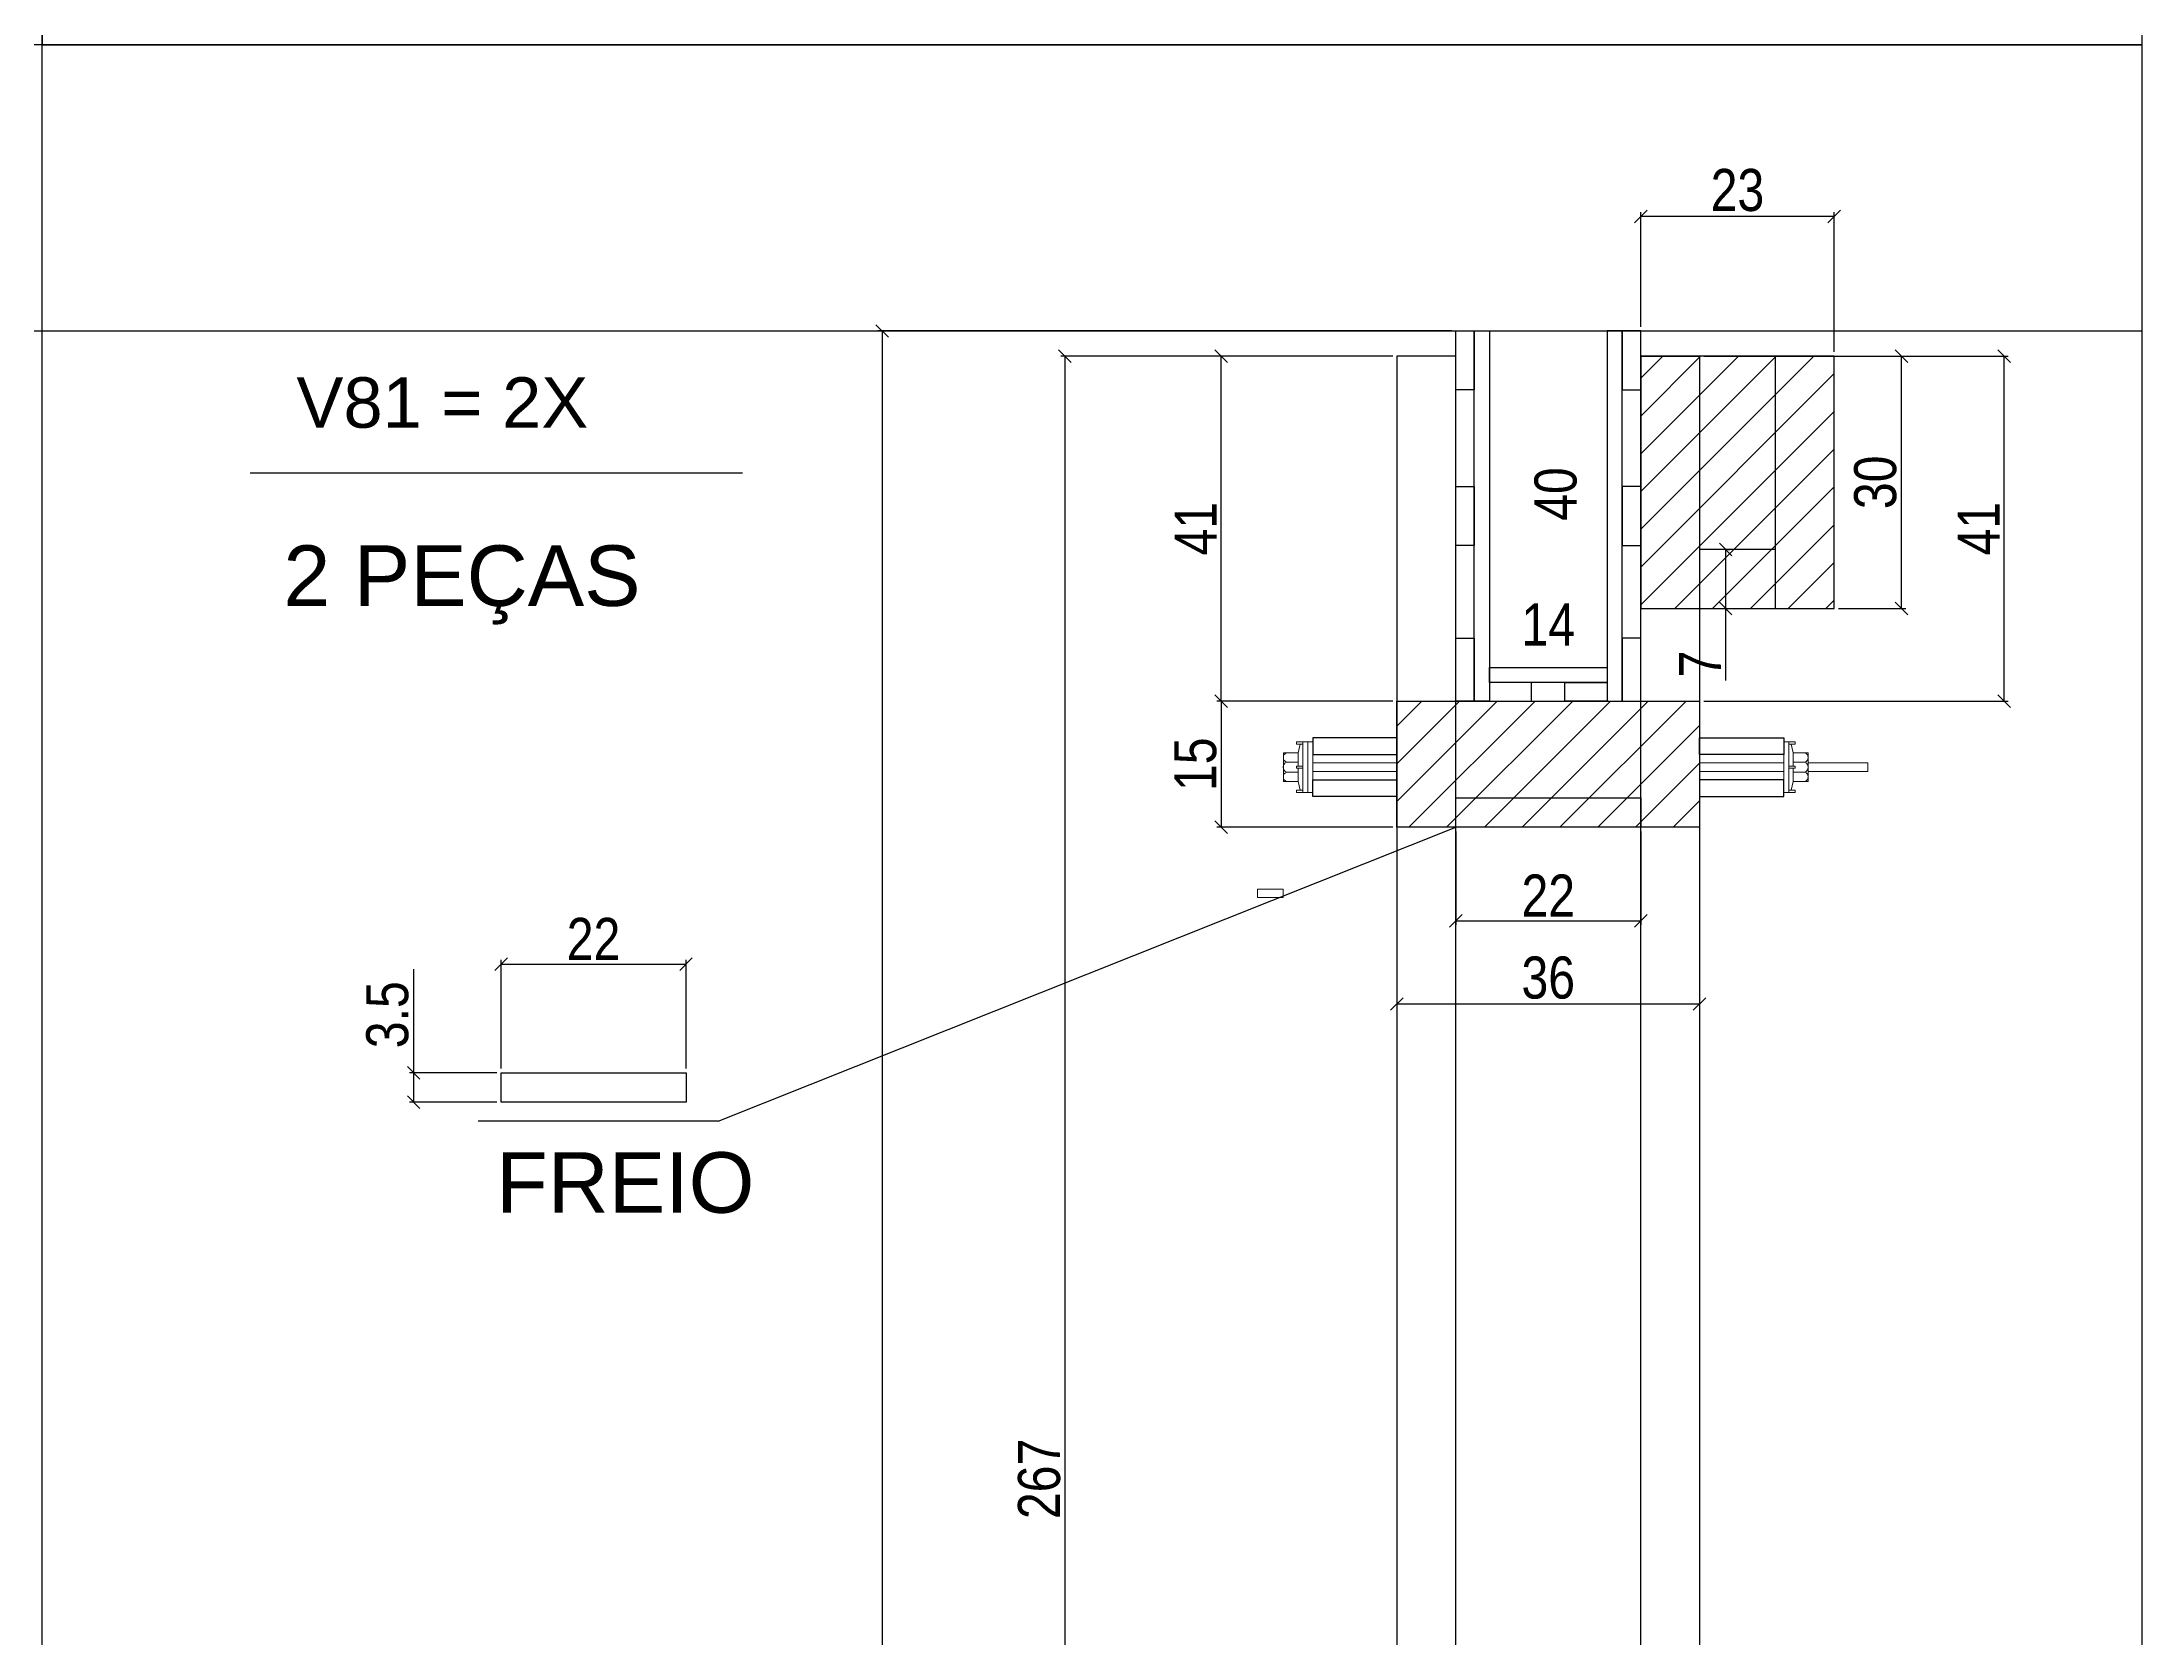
# Model space of a CAD drawing. Header units: millimetres. Extents: x 4248 to 7961, y 1155 to 5765.
# Drawn here: x 7244.5 to 7744, y 2313.3 to 2692.9 of the extents above; entities that cross this region are included whole.
import ezdxf

# ---------------------------------------------------------------- set-up
doc = ezdxf.new("R2010")
doc.units = ezdxf.units.MM
for name, color, linetype in [('1', 1, 'Continuous'), ('COTA', 241, 'Continuous'), ('GARFOS OK', 3, 'Continuous'), ('Hachura', 253, 'Continuous'), ('Painéis', 200, 'Continuous'), ('SARR_3.5x7', 81, 'Continuous'), ('SARR_7x7', 40, 'Continuous'), ('TIRAS REESCORAMENTO', 252, 'Continuous'), ('VIGAS', 3, 'Continuous')]:
    doc.layers.add(name, color=color, linetype=linetype)
doc.layers.add('BARRA_ANCORAGEM', color=1, linetype='Continuous', lineweight=15)
doc.styles.add('COTA TECNICA 2X', font='techl___.ttf', dxfattribs={"height": 10})
doc.styles.add('R80-50', font='arial.ttf', dxfattribs={"height": 10})
doc.dimstyles.new('SECAO', dxfattribs={"dimscale": 0.333333, "dimtxt": 5, "dimasz": 9, "dimexe": 3, "dimexo": 3, "dimgap": 3, "dimtad": 1, "dimdec": 1, "dimlfac": 0.5, "dimzin": 12, "dimdsep": 46, "dimtxsty": 'COTA TECNICA 2X', "dimblk1": 'OBLIQUE', "dimblk2": 'OBLIQUE', "dimsah": 1, "dimcen": 0.9, "dimclrd": 4, "dimclre": 4, "dimclrt": 240, "dimadec": 1, "dimazin": 3, "dimtfac": 1, "dimtdec": 1, "dimtmove": 0, "dimatfit": 3, "dimfxl": 1, "dimtolj": 1, "dimtzin": 12, "dimarcsym": 0})

# ---------------------------------------------------------------- blocks, each defined once
blk = doc.blocks.new('_Oblique')
at = {"layer": '1', "color": 0, "lineweight": -2}
blk.add_line((-0.5, -0.5), (0.5, 0.5), dxfattribs=at)
blk = doc.blocks.new('*D377')
at = {"layer": 'COTA', "color": 4, "lineweight": -2, "transparency": 16777216}
for p, q in [((7565.82, 2618.14), (7486.86, 2618.14)), ((7487.86, 2618.14), (7487.86, 2084.05)), ((7565.82, 2084.05), (7486.86, 2084.05))]:
    blk.add_line(p, q, dxfattribs=at)
at = {"layer": 'Defpoints', "color": 0, "transparency": 16777216}
for p in [(7566.82, 2618.14), (7487.86, 2084.05), (7566.82, 2084.05)]:
    blk.add_point(p, dxfattribs=at)
at = {"layer": 'COTA', "color": 4, "lineweight": -2, "transparency": 16777216, "xscale": 3, "yscale": 3, "zscale": 3}
for p, rotation in [((7487.86, 2618.14), 90), ((7487.86, 2084.05), 270)]:
    blk.add_blockref('_Oblique', p, dxfattribs=dict(at, rotation=rotation))
at = {"layer": 'COTA', "color": 240, "transparency": 16777216, "insert": (7481.76, 2351.1), "char_height": 10, "attachment_point": 5, "rotation": 90, "style": 'COTA TECNICA 2X'}
blk.add_mtext('\\A1;267', dxfattribs=at)
blk = doc.blocks.new('*D383')
at = {"layer": 'COTA', "color": 4, "lineweight": -2, "transparency": 16777216}
for p, q in [((7565.82, 2618.14), (7524.02, 2618.14)), ((7525.02, 2536.09), (7525.02, 2618.14)), ((7565.82, 2536.09), (7524.02, 2536.09))]:
    blk.add_line(p, q, dxfattribs=at)
at = {"layer": 'Defpoints', "color": 0, "transparency": 16777216}
for p in [(7525.02, 2618.14), (7566.82, 2618.14), (7566.82, 2536.09)]:
    blk.add_point(p, dxfattribs=at)
at = {"layer": 'COTA', "color": 4, "lineweight": -2, "transparency": 16777216, "xscale": 3, "yscale": 3, "zscale": 3}
for p, rotation in [((7525.02, 2618.14), 90), ((7525.02, 2536.09), 270)]:
    blk.add_blockref('_Oblique', p, dxfattribs=dict(at, rotation=rotation))
at = {"layer": 'COTA', "color": 240, "transparency": 16777216, "insert": (7518.95, 2577.12), "char_height": 10, "attachment_point": 5, "rotation": 90, "style": 'COTA TECNICA 2X'}
blk.add_mtext('\\A1;41', dxfattribs=at)
blk = doc.blocks.new('*D384')
at = {"layer": 'COTA', "color": 4, "lineweight": -2, "transparency": 16777216}
for p, q in [((7579.82, 2624.14), (7443.36, 2624.14)), ((7444.36, 2624.14), (7444.36, 1978.14)), ((7565.82, 1978.14), (7443.36, 1978.14))]:
    blk.add_line(p, q, dxfattribs=at)
at = {"layer": 'Defpoints', "color": 0, "transparency": 16777216}
for p in [(7580.82, 2624.14), (7444.36, 1978.14), (7566.82, 1978.14)]:
    blk.add_point(p, dxfattribs=at)
at = {"layer": 'COTA', "color": 4, "lineweight": -2, "transparency": 16777216, "xscale": 3, "yscale": 3, "zscale": 3}
for p, rotation in [((7444.36, 2624.14), 90), ((7444.36, 1978.14), 270)]:
    blk.add_blockref('_Oblique', p, dxfattribs=dict(at, rotation=rotation))
at = {"layer": 'COTA', "color": 240, "transparency": 16777216, "insert": (7438.14, 2301.14), "char_height": 10, "attachment_point": 5, "rotation": 90, "style": 'COTA TECNICA 2X'}
blk.add_mtext('\\A1;323', dxfattribs=at)
blk = doc.blocks.new('*D386')
at = {"layer": 'Defpoints', "color": 0, "transparency": 16777216}
for p in [(7603.86, 2624.14), (7610.71, 2624.14), (7607.86, 2544.09)]:
    blk.add_point(p, dxfattribs=at)
at = {"layer": 'COTA', "color": 240, "transparency": 16777216, "insert": (7604.61, 2585.35), "char_height": 10, "attachment_point": 5, "rotation": 90, "style": 'COTA TECNICA 2X'}
blk.add_mtext('\\A1;40', dxfattribs=at)
blk = doc.blocks.new('*D387')
at = {"layer": 'Defpoints', "color": 0, "transparency": 16777216}
for p in [(7588.82, 2548.25), (7616.82, 2548.25), (7616.82, 2548.25)]:
    blk.add_point(p, dxfattribs=at)
at = {"layer": 'COTA', "color": 240, "transparency": 16777216, "insert": (7602.82, 2554.32), "char_height": 10, "attachment_point": 5, "style": 'COTA TECNICA 2X'}
blk.add_mtext('\\A1;14', dxfattribs=at)
blk = doc.blocks.new('A$C51C4441F')
at = {"layer": 'BARRA_ANCORAGEM'}
for p, q in [((-2.25, 3.4), (-1.79, 5.5)), ((-2.25, 3.4), (-5.81, 3.39)), ((-5.81, 3.39), (-5.81, -3.39)), ((-2.25, 1.2), (-5.02, 1.2)), ((-2.25, 3.4), (-2.25, 3.4)), ((-2.25, 3.4), (-2.25, 0.25)), ((-2.25, -3.4), (-5.81, -3.39)), ((-2.25, -1.2), (-5.02, -1.2)), ((-2.25, -0.25), (-2.25, -3.4)), ((-2.25, -3.4), (-1.79, -5.5))]:
    blk.add_line(p, q, dxfattribs=at)
for points in [[(-2.7, 6), (-1.2, 6), (-1.2, 5.5), (-2.7, 5.5)], [(-1.2, -6), (0, -6), (0, 6), (-1.2, 6)], [(-2.7, 0.25), (-1.2, 0.25), (-1.2, -0.25), (-2.7, -0.25)], [(-2.7, -6), (-1.2, -6), (-1.2, -5.5), (-2.7, -5.5)]]:
    blk.add_lwpolyline(points, close=True, dxfattribs=at)
for centre, radius, start, end in [((-4.66, 2.3), 1.15, 107.7845, 252.2718), ((-4.52, 0), 1.3, 112.648, 247.4083), ((-4.66, -2.3), 1.15, 107.7845, 252.2718)]:
    blk.add_arc(centre, radius, start, end, dxfattribs=at)
blk = doc.blocks.new('*D390')
at = {"layer": 'COTA', "color": 4, "lineweight": -2, "transparency": 16777216}
for p, q in [((7332.95, 2447.71), (7332.95, 2472.31)), ((7352.73, 2447.71), (7331.95, 2447.71)), ((7332.95, 2440.71), (7332.95, 2447.71)), ((7352.73, 2440.71), (7331.95, 2440.71))]:
    blk.add_line(p, q, dxfattribs=at)
at = {"layer": 'Defpoints', "color": 0, "transparency": 16777216}
for p in [(7332.95, 2447.71), (7353.73, 2447.71), (7353.73, 2440.71)]:
    blk.add_point(p, dxfattribs=at)
at = {"layer": 'COTA', "color": 4, "lineweight": -2, "transparency": 16777216, "xscale": 3, "yscale": 3, "zscale": 3}
for p, rotation in [((7332.95, 2447.71), 90), ((7332.95, 2440.71), 270)]:
    blk.add_blockref('_Oblique', p, dxfattribs=dict(at, rotation=rotation))
at = {"layer": 'COTA', "color": 240, "transparency": 16777216, "insert": (7326.73, 2461.51), "char_height": 10, "attachment_point": 5, "rotation": 90, "style": 'COTA TECNICA 2X'}
blk.add_mtext('\\A1;3.5', dxfattribs=at)
blk = doc.blocks.new('*D489')
at = {"layer": 'COTA', "color": 4, "lineweight": -2, "transparency": 16777216}
for p, q in [((7353.73, 2448.71), (7353.73, 2474.54)), ((7353.73, 2473.54), (7397.73, 2473.54)), ((7397.73, 2448.71), (7397.73, 2474.54))]:
    blk.add_line(p, q, dxfattribs=at)
at = {"layer": 'Defpoints', "color": 0, "transparency": 16777216}
for p in [(7397.73, 2473.54), (7353.73, 2447.71), (7397.73, 2447.71)]:
    blk.add_point(p, dxfattribs=at)
at = {"layer": 'COTA', "color": 4, "lineweight": -2, "transparency": 16777216, "xscale": 3, "yscale": 3, "zscale": 3, "rotation": 180}
blk.add_blockref('_Oblique', (7353.73, 2473.54), dxfattribs=at)
at = {"layer": 'COTA', "color": 4, "lineweight": -2, "transparency": 16777216, "xscale": 3, "yscale": 3, "zscale": 3}
blk.add_blockref('_Oblique', (7397.73, 2473.54), dxfattribs=at)
at = {"layer": 'COTA', "color": 240, "transparency": 16777216, "insert": (7375.73, 2479.54), "char_height": 10, "attachment_point": 5, "style": 'COTA TECNICA 2X'}
blk.add_mtext('\\A1;22', dxfattribs=at)
blk = doc.blocks.new('*D490')
at = {"layer": 'COTA', "color": 4, "lineweight": -2, "transparency": 16777216}
for p, q in [((7565.82, 2536.09), (7524.02, 2536.09)), ((7525.02, 2536.09), (7525.02, 2506.09)), ((7565.82, 2506.09), (7524.02, 2506.09))]:
    blk.add_line(p, q, dxfattribs=at)
at = {"layer": 'Defpoints', "color": 0, "transparency": 16777216}
for p in [(7566.82, 2536.09), (7525.02, 2506.09), (7566.82, 2506.09)]:
    blk.add_point(p, dxfattribs=at)
at = {"layer": 'COTA', "color": 4, "lineweight": -2, "transparency": 16777216, "xscale": 3, "yscale": 3, "zscale": 3}
for p, rotation in [((7525.02, 2536.09), 90), ((7525.02, 2506.09), 270)]:
    blk.add_blockref('_Oblique', p, dxfattribs=dict(at, rotation=rotation))
at = {"layer": 'COTA', "color": 240, "transparency": 16777216, "insert": (7518.91, 2521.09), "char_height": 10, "attachment_point": 5, "rotation": 90, "style": 'COTA TECNICA 2X'}
blk.add_mtext('\\A1;15', dxfattribs=at)
blk = doc.blocks.new('*D491')
at = {"layer": 'COTA', "color": 4, "lineweight": -2, "transparency": 16777216}
for p, q in [((7580.82, 2505.09), (7580.82, 2482.85)), ((7624.82, 2505.09), (7624.82, 2482.85)), ((7580.82, 2483.85), (7624.82, 2483.85))]:
    blk.add_line(p, q, dxfattribs=at)
at = {"layer": 'Defpoints', "color": 0, "transparency": 16777216}
for p in [(7580.82, 2506.09), (7624.82, 2506.09), (7624.82, 2483.85)]:
    blk.add_point(p, dxfattribs=at)
at = {"layer": 'COTA', "color": 4, "lineweight": -2, "transparency": 16777216, "xscale": 3, "yscale": 3, "zscale": 3, "rotation": 180}
blk.add_blockref('_Oblique', (7580.82, 2483.85), dxfattribs=at)
at = {"layer": 'COTA', "color": 4, "lineweight": -2, "transparency": 16777216, "xscale": 3, "yscale": 3, "zscale": 3}
blk.add_blockref('_Oblique', (7624.82, 2483.85), dxfattribs=at)
at = {"layer": 'COTA', "color": 240, "transparency": 16777216, "insert": (7602.82, 2489.85), "char_height": 10, "attachment_point": 5, "style": 'COTA TECNICA 2X'}
blk.add_mtext('\\A1;22', dxfattribs=at)
blk = doc.blocks.new('*D492')
at = {"layer": 'COTA', "color": 4, "lineweight": -2, "transparency": 16777216}
for p, q in [((7566.82, 2505.09), (7566.82, 2463.06)), ((7638.82, 2505.09), (7638.82, 2463.06)), ((7566.82, 2464.06), (7638.82, 2464.06))]:
    blk.add_line(p, q, dxfattribs=at)
at = {"layer": 'Defpoints', "color": 0, "transparency": 16777216}
for p in [(7566.82, 2506.09), (7638.82, 2506.09), (7638.82, 2464.06)]:
    blk.add_point(p, dxfattribs=at)
at = {"layer": 'COTA', "color": 4, "lineweight": -2, "transparency": 16777216, "xscale": 3, "yscale": 3, "zscale": 3, "rotation": 180}
blk.add_blockref('_Oblique', (7566.82, 2464.06), dxfattribs=at)
at = {"layer": 'COTA', "color": 4, "lineweight": -2, "transparency": 16777216, "xscale": 3, "yscale": 3, "zscale": 3}
blk.add_blockref('_Oblique', (7638.82, 2464.06), dxfattribs=at)
at = {"layer": 'COTA', "color": 240, "transparency": 16777216, "insert": (7602.82, 2470.28), "char_height": 10, "attachment_point": 5, "style": 'COTA TECNICA 2X'}
blk.add_mtext('\\A1;36', dxfattribs=at)
blk = doc.blocks.new('*D391')
at = {"layer": 'COTA', "color": 4, "lineweight": -2, "transparency": 16777216}
for p, q in [((7639.82, 2618.14), (7712.24, 2618.14)), ((7711.24, 2536.09), (7711.24, 2618.14)), ((7639.82, 2536.09), (7712.24, 2536.09))]:
    blk.add_line(p, q, dxfattribs=at)
at = {"layer": 'Defpoints', "color": 0, "transparency": 16777216}
for p in [(7638.82, 2618.14), (7711.24, 2618.14), (7638.82, 2536.09)]:
    blk.add_point(p, dxfattribs=at)
at = {"layer": 'COTA', "color": 4, "lineweight": -2, "transparency": 16777216, "xscale": 3, "yscale": 3, "zscale": 3}
for p, rotation in [((7711.24, 2618.14), 90), ((7711.24, 2536.09), 270)]:
    blk.add_blockref('_Oblique', p, dxfattribs=dict(at, rotation=rotation))
at = {"layer": 'COTA', "color": 240, "transparency": 16777216, "insert": (7705.16, 2577.12), "char_height": 10, "attachment_point": 5, "rotation": 90, "style": 'COTA TECNICA 2X'}
blk.add_mtext('\\A1;41', dxfattribs=at)
blk = doc.blocks.new('*D392')
at = {"layer": 'COTA', "color": 4, "lineweight": -2, "transparency": 16777216}
for p, q in [((7671.82, 2618.14), (7687.86, 2618.14)), ((7686.86, 2558.14), (7686.86, 2618.14)), ((7671.82, 2558.14), (7687.86, 2558.14))]:
    blk.add_line(p, q, dxfattribs=at)
at = {"layer": 'Defpoints', "color": 0, "transparency": 16777216}
for p in [(7670.82, 2618.14), (7686.86, 2618.14), (7670.82, 2558.14)]:
    blk.add_point(p, dxfattribs=at)
at = {"layer": 'COTA', "color": 4, "lineweight": -2, "transparency": 16777216, "xscale": 3, "yscale": 3, "zscale": 3}
for p, rotation in [((7686.86, 2618.14), 90), ((7686.86, 2558.14), 270)]:
    blk.add_blockref('_Oblique', p, dxfattribs=dict(at, rotation=rotation))
at = {"layer": 'COTA', "color": 240, "transparency": 16777216, "insert": (7680.64, 2588.14), "char_height": 10, "attachment_point": 5, "rotation": 90, "style": 'COTA TECNICA 2X'}
blk.add_mtext('\\A1;30', dxfattribs=at)
blk = doc.blocks.new('*D393')
at = {"layer": 'COTA', "color": 4, "lineweight": -2, "transparency": 16777216}
for p, q in [((7624.82, 2625.14), (7624.82, 2652.39)), ((7670.82, 2619.14), (7670.82, 2652.39)), ((7670.82, 2651.39), (7624.82, 2651.39))]:
    blk.add_line(p, q, dxfattribs=at)
at = {"layer": 'Defpoints', "color": 0, "transparency": 16777216}
for p in [(7624.82, 2651.39), (7624.82, 2624.14), (7670.82, 2618.14)]:
    blk.add_point(p, dxfattribs=at)
at = {"layer": 'COTA', "color": 4, "lineweight": -2, "transparency": 16777216, "xscale": 3, "yscale": 3, "zscale": 3, "rotation": 180}
blk.add_blockref('_Oblique', (7624.82, 2651.39), dxfattribs=at)
at = {"layer": 'COTA', "color": 4, "lineweight": -2, "transparency": 16777216, "xscale": 3, "yscale": 3, "zscale": 3}
blk.add_blockref('_Oblique', (7670.82, 2651.39), dxfattribs=at)
at = {"layer": 'COTA', "color": 240, "transparency": 16777216, "insert": (7647.82, 2657.61), "char_height": 10, "attachment_point": 5, "style": 'COTA TECNICA 2X'}
blk.add_mtext('\\A1;23', dxfattribs=at)
blk = doc.blocks.new('*D394')
at = {"layer": 'COTA', "color": 4, "lineweight": -2, "transparency": 16777216}
for p, q in [((7645.01, 2572.14), (7645.01, 2558.14)), ((7645.44, 2572.14), (7646.01, 2572.14)), ((7645.01, 2558.14), (7645.01, 2541.04)), ((7645.44, 2558.14), (7646.01, 2558.14))]:
    blk.add_line(p, q, dxfattribs=at)
at = {"layer": 'Defpoints', "color": 0, "transparency": 16777216}
for p in [(7644.44, 2572.14), (7644.44, 2558.14), (7645.01, 2558.14)]:
    blk.add_point(p, dxfattribs=at)
at = {"layer": 'COTA', "color": 4, "lineweight": -2, "transparency": 16777216, "xscale": 3, "yscale": 3, "zscale": 3}
for p, rotation in [((7645.01, 2572.14), 90), ((7645.01, 2558.14), 270)]:
    blk.add_blockref('_Oblique', p, dxfattribs=dict(at, rotation=rotation))
at = {"layer": 'COTA', "color": 240, "transparency": 16777216, "insert": (7638.94, 2544.9), "char_height": 10, "attachment_point": 5, "rotation": 90, "style": 'COTA TECNICA 2X'}
blk.add_mtext('\\A1;7', dxfattribs=at)

msp = doc.modelspace()

# ---------------------------------------------------------------- hatches: boundary and pattern name
at = {"layer": 'COTA'}
h = msp.add_hatch(dxfattribs=at)
h.set_pattern_fill('ANSI31', color=256, scale=2, style=0)
h.set_pattern_definition([(45, (-12086.6167, -2505.63), (-4.490128, 4.490128), [])])
h.paths.add_polyline_path([(7624.82, 2558.14), (7670.82, 2558.14), (7670.82, 2618.14), (7624.82, 2618.14)])
h = msp.add_hatch(dxfattribs=at)
h.set_pattern_fill('ANSI31', color=256, scale=2, style=0)
h.set_pattern_definition([(45, (-17058.132, -210760.974), (-4.49012806, 4.49012806), [])])
h.paths.add_polyline_path([(7638.82, 2506.09), (7638.82, 2536.09), (7566.82, 2536.09), (7566.82, 2506.09)])

# ---------------------------------------------------------------- linework, layer by layer
at = {"linetype": 'Continuous'}
msp.add_line((7656.82, 2572.14), (7638.82, 2572.14), dxfattribs=at)
at = {"layer": 'BARRA_ANCORAGEM'}
for points in [[(7545.62, 2526.39), (7546.82, 2526.39), (7546.82, 2514.39), (7545.62, 2514.39)], [(7660.02, 2526.39), (7658.82, 2526.39), (7658.82, 2514.39), (7660.02, 2514.39)], [(7546.82, 2519.39), (7566.82, 2519.39), (7566.82, 2521.39), (7546.82, 2521.39)], [(7658.82, 2519.39), (7638.82, 2519.39), (7638.82, 2521.39), (7658.82, 2521.39)], [(7664.63, 2519.39), (7678.82, 2519.39), (7678.82, 2521.39), (7664.63, 2521.39)], [(7533.62, 2489.39), (7539.8, 2489.39), (7539.8, 2491.39), (7533.62, 2491.39)]]:
    msp.add_lwpolyline(points, close=True, dxfattribs=at)
at = {"layer": 'COTA', "color": 1}
msp.add_line((4247.57, 2624.14), (7744.04, 2624.14), dxfattribs=at)
at = {"layer": 'GARFOS OK', "color": 3}
for q in [(7580.82, 2506.09), (7348.32, 2436.17)]:
    msp.add_line((7405.34, 2436.17), q, dxfattribs=at)
at = {"layer": 'Hachura', "color": 7}
msp.add_line((7294.02, 2590.43), (7411.17, 2590.43), dxfattribs=at)
at = {"layer": 'Painéis'}
for points in [[(7624.82, 2558.14), (7670.82, 2558.14), (7670.82, 2618.14), (7624.82, 2618.14)], [(7638.82, 2506.09), (7566.82, 2506.09), (7566.82, 2536.09), (7638.82, 2536.09)]]:
    msp.add_lwpolyline(points, close=True, dxfattribs=at)
at = {"layer": 'SARR_3.5x7', "linetype": 'Continuous'}
msp.add_lwpolyline([(7353.73, 2447.71), (7397.73, 2447.71), (7397.73, 2440.71), (7353.73, 2440.71)], close=True, dxfattribs=at)
at = {"layer": 'SARR_7x7', "linetype": 'Continuous'}
msp.add_line((7656.82, 2618.14), (7656.82, 2558.14), dxfattribs=at)
for points in [[(7566.82, 2084.05), (7580.82, 2084.05), (7580.82, 2618.14), (7566.82, 2618.14)], [(7638.82, 2084.05), (7624.82, 2084.05), (7624.82, 2618.14), (7638.82, 2618.14)], [(7580.82, 2513.09), (7624.82, 2513.09), (7624.82, 2506.09), (7580.82, 2506.09)]]:
    msp.add_lwpolyline(points, close=True, dxfattribs=at)
at = {"layer": 'TIRAS REESCORAMENTO', "linetype": 'ByBlock'}
msp.add_line((7588.82, 2624.14), (7699.78, 2624.14), dxfattribs=at)
for points in [[(7580.82, 2624.14), (7585.22, 2624.14), (7585.22, 2610.14), (7580.82, 2610.14)], [(7624.82, 2624.14), (7620.42, 2624.14), (7620.42, 2610.14), (7624.82, 2610.14)], [(7580.82, 2587.12), (7585.22, 2587.12), (7585.22, 2573.12), (7580.82, 2573.12)], [(7624.82, 2587.12), (7620.42, 2587.12), (7620.42, 2573.12), (7624.82, 2573.12)], [(7580.82, 2551.09), (7585.22, 2551.09), (7585.22, 2536.09), (7580.82, 2536.09)], [(7624.82, 2551.09), (7620.42, 2551.09), (7620.42, 2536.09), (7624.82, 2536.09)], [(7616.82, 2540.49), (7588.82, 2540.49), (7588.82, 2544.09), (7616.82, 2544.09)], [(7598.82, 2536.09), (7598.82, 2540.49), (7588.82, 2540.49), (7588.82, 2536.09)], [(7606.78, 2536.09), (7606.78, 2540.49), (7616.82, 2540.49), (7616.82, 2536.09)], [(7546.82, 2523.39), (7566.82, 2523.39), (7566.82, 2527.39), (7546.82, 2527.39)], [(7658.82, 2523.39), (7638.82, 2523.39), (7638.82, 2527.39), (7658.82, 2527.39)], [(7546.82, 2517.39), (7566.82, 2517.39), (7566.82, 2513.39), (7546.82, 2513.39)], [(7658.82, 2517.39), (7638.82, 2517.39), (7638.82, 2513.39), (7658.82, 2513.39)]]:
    msp.add_lwpolyline(points, close=True, dxfattribs=at)
for points in [[(7588.82, 2536.09), (7585.22, 2536.09), (7585.22, 2624.14), (7588.82, 2624.14), (7588.82, 2536.09)], [(7616.82, 2536.09), (7620.42, 2536.09), (7620.42, 2624.14), (7616.82, 2624.14), (7616.82, 2536.09)]]:
    msp.add_lwpolyline(points, dxfattribs=at)
at = {"layer": 'VIGAS'}
for points in [[(7244.55, 2692.22), (6745.05, 2692.22), (6745.05, 3460.65), (7244.55, 3460.65)], [(7744.04, 2692.22), (7244.55, 2692.22), (7244.55, 3460.65), (7744.04, 3460.65)], [(7744.04, 1923.79), (7244.55, 1923.79), (7244.55, 2692.22), (7744.04, 2692.22)]]:
    msp.add_lwpolyline(points, close=True, dxfattribs=at)

# ---------------------------------------------------------------- block references
at = {"layer": 'BARRA_ANCORAGEM', "xscale": -1, "rotation": 180}
msp.add_blockref('A$C51C4441F', (7545.62, 2520.39), dxfattribs=at)
at = {"layer": 'BARRA_ANCORAGEM', "xscale": -1}
msp.add_blockref('A$C51C4441F', (7658.82, 2520.39), dxfattribs=at)

# ---------------------------------------------------------------- texts
at = {"layer": 'VIGAS', "color": 7, "style": 'R80-50'}
msp.add_text('V81 = 2X', height=12, dxfattribs=at).set_placement((7305.06, 2601.12))
at = {"layer": 'VIGAS', "color": 7, "char_height": 14.4, "attachment_point": 1, "style": 'R80-50'}
for s, insert in [('2 PEÇAS', (7301.95, 2573.14)), ('FREIO', (7352.54, 2428.8))]:
    msp.add_mtext_dynamic_manual_height_columns(s, width=162.221, gutter_width=50, heights=[0], dxfattribs=dict(at, insert=insert))

# ---------------------------------------------------------------- dimensions: what is measured, and where the dimension line sits
at = {"layer": 'COTA', "color": 3}
for base, p1, p2, angle, picture, middle in [((7624.82, 2651.39), (7670.82, 2618.14), (7624.82, 2624.14), 180, '*D393', (7647.82, 2657.61)), ((7444.36, 1978.14), (7580.82, 2624.14), (7566.82, 1978.14), 90, '*D384', (7438.14, 2301.14)), ((7487.86, 2084.05), (7566.82, 2618.14), (7566.82, 2084.05), 90, '*D377', (7481.76, 2351.1)), ((7525.02, 2618.14), (7566.82, 2536.09), (7566.82, 2618.14), 90, '*D383', (7518.95, 2577.12)), ((7711.24, 2618.14), (7638.82, 2536.09), (7638.82, 2618.14), 90, '*D391', (7705.16, 2577.12)), ((7686.86, 2618.14), (7670.82, 2558.14), (7670.82, 2618.14), 90, '*D392', (7680.64, 2588.14)), ((7525.02, 2506.09), (7566.82, 2536.09), (7566.82, 2506.09), 90, '*D490', (7518.91, 2521.09)), ((7332.95, 2447.71), (7353.73, 2440.71), (7353.73, 2447.71), 90, '*D390', (7326.73, 2461.51))]:
    dim = msp.add_linear_dim(base=base, p1=p1, p2=p2, angle=angle, dimstyle='SECAO', dxfattribs=at)
    dim.commit()
    dim.dimension.update_dxf_attribs({"geometry": picture, "text_midpoint": middle})
dim = msp.add_linear_dim(base=(7610.71, 2624.14), p1=(7607.86, 2544.09), p2=(7603.86, 2624.14), angle=90, dimstyle='SECAO', override={"dimse1": 1, "dimse2": 1, "dimsd1": 1, "dimsd2": 1}, dxfattribs=at)
dim.commit()
dim.dimension.update_dxf_attribs({"geometry": '*D386', "text_midpoint": (7610.71, 2585.35), "dimtype": 160})
dim = msp.add_linear_dim(base=(7645.01, 2558.14), p1=(7644.44, 2572.14), p2=(7644.44, 2558.14), angle=90, dimstyle='SECAO', dxfattribs=at)
dim.commit()
dim.dimension.update_dxf_attribs({"geometry": '*D394', "text_midpoint": (7645.01, 2544.9), "dimtype": 160})
dim = msp.add_linear_dim(base=(7616.82, 2548.25), p1=(7588.82, 2548.25), p2=(7616.82, 2548.25), dimstyle='SECAO', override={"dimse1": 1, "dimse2": 1, "dimsd1": 1, "dimsd2": 1}, dxfattribs=at)
dim.commit()
dim.dimension.update_dxf_attribs({"geometry": '*D387', "text_midpoint": (7602.82, 2554.32)})
for base, p1, p2, picture, middle in [((7638.82, 2464.06), (7566.82, 2506.09), (7638.82, 2506.09), '*D492', (7602.82, 2470.28)), ((7624.82, 2483.85), (7580.82, 2506.09), (7624.82, 2506.09), '*D491', (7602.82, 2489.85)), ((7397.73, 2473.54), (7353.73, 2447.71), (7397.73, 2447.71), '*D489', (7375.73, 2479.54))]:
    dim = msp.add_linear_dim(base=base, p1=p1, p2=p2, dimstyle='SECAO', dxfattribs=at)
    dim.commit()
    dim.dimension.update_dxf_attribs({"geometry": picture, "text_midpoint": middle})

doc.saveas('drawing.dxf')
